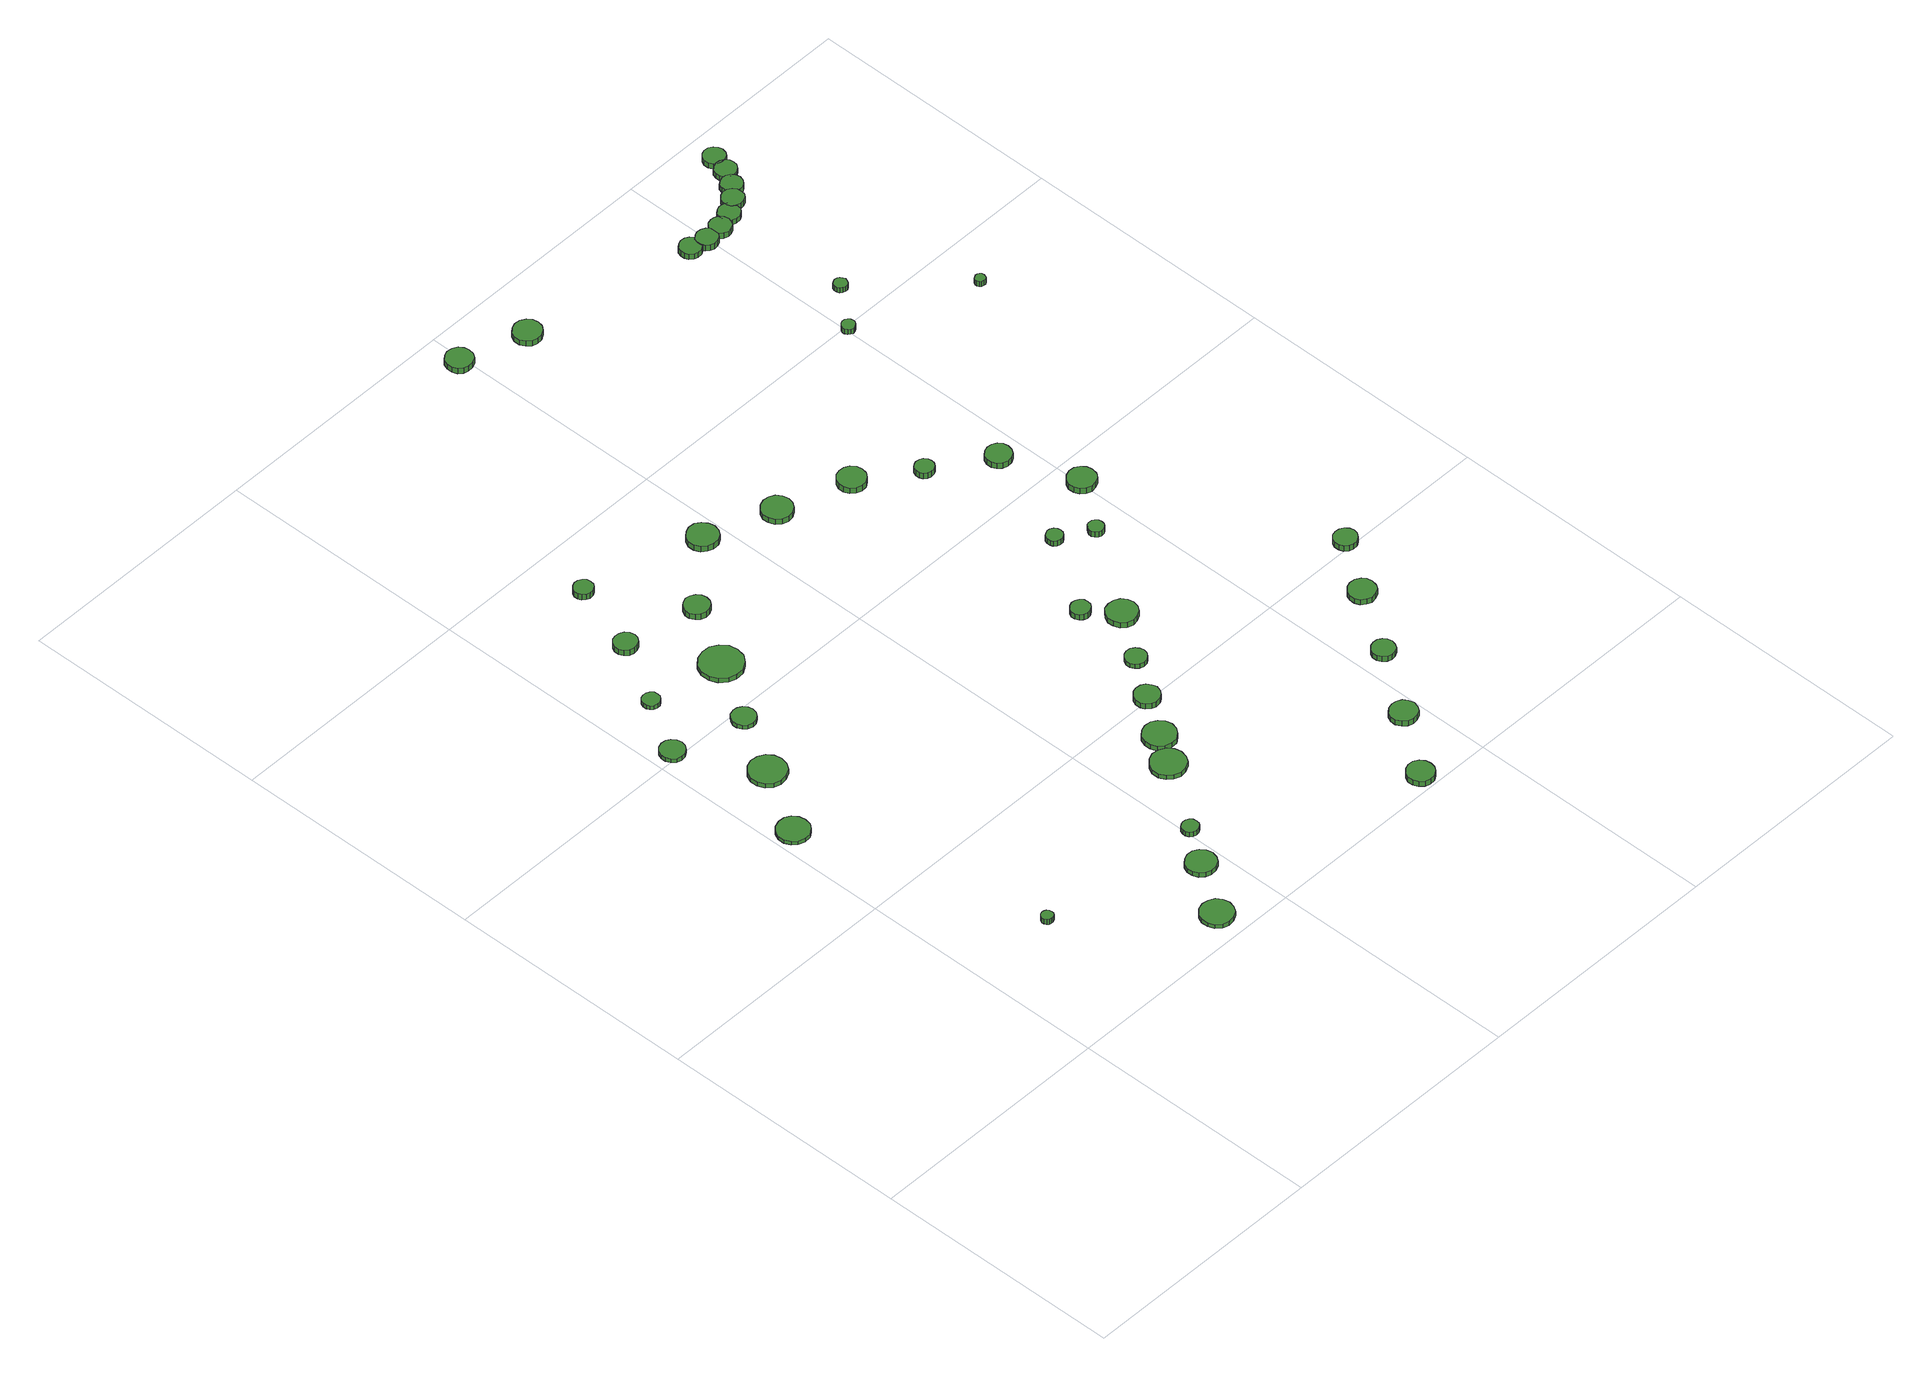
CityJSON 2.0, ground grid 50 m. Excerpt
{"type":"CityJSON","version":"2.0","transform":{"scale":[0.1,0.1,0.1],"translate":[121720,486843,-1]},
"CityObjects":{
"tree1":{"type":"SolitaryVegetationObject","attributes":{"function":"something"},"geometry":[{"type":"MultiSurface","lod":"1","boundaries":[[[0,1,2,3,4,5,6,7,8,9,10,11,12,13,14]],[[15,16,17,18,19,20,21,22,23,24,25,26,27,28,29]],[[0,29,28,1]],[[1,28,27,2]],[[2,27,26,3]],[[3,26,25,4]],[[4,25,24,5]],[[5,24,23,6]],[[6,23,22,7]],[[7,22,21,8]],[[8,21,20,9]],[[9,20,19,10]],[[10,19,18,11]],[[11,18,17,12]],[[12,17,16,13]],[[13,16,15,14]],[[14,15,29,0]]]}]},
"tree2":{"type":"SolitaryVegetationObject","attributes":{"function":"something"},"geometry":[{"type":"MultiSurface","lod":"1","boundaries":[[[30,31,32,33,34,35,36,37,38,39,40,41,42,43,44]],[[45,46,47,48,49,50,51,52,53,54,55,56,57,58,59]],[[30,59,58,31]],[[31,58,57,32]],[[32,57,56,33]],[[33,56,55,34]],[[34,55,54,35]],[[35,54,53,36]],[[36,53,52,37]],[[37,52,51,38]],[[38,51,50,39]],[[39,50,49,40]],[[40,49,48,41]],[[41,48,47,42]],[[42,47,46,43]],[[43,46,45,44]],[[44,45,59,30]]]}]},
"tree3":{"type":"SolitaryVegetationObject","attributes":{"function":"something"},"geometry":[{"type":"MultiSurface","lod":"1","boundaries":[[[60,61,62,63,64,65,66,67,68,69,70,71,72,73,74]],[[75,76,77,78,79,80,81,82,83,84,85,86,87,88,89]],[[60,89,88,61]],[[61,88,87,62]],[[62,87,86,63]],[[63,86,85,64]],[[64,85,84,65]],[[65,84,83,66]],[[66,83,82,67]],[[67,82,81,68]],[[68,81,80,69]],[[69,80,79,70]],[[70,79,78,71]],[[71,78,77,72]],[[72,77,76,73]],[[73,76,75,74]],[[74,75,89,60]]]}]},
"tree4":{"type":"SolitaryVegetationObject","attributes":{"function":"something"},"geometry":[{"type":"MultiSurface","lod":"1","boundaries":[[[90,91,92,93,94,95,96,97,98,99,100,101,102,103,104]],[[105,106,107,108,109,110,111,112,113,114,115,116,117,118,119]],[[90,119,118,91]],[[91,118,117,92]],[[92,117,116,93]],[[93,116,115,94]],[[94,115,114,95]],[[95,114,113,96]],[[96,113,112,97]],[[97,112,111,98]],[[98,111,110,99]],[[99,110,109,100]],[[100,109,108,101]],[[101,108,107,102]],[[102,107,106,103]],[[103,106,105,104]],[[104,105,119,90]]]}]},
"tree5":{"type":"SolitaryVegetationObject","attributes":{"function":"something"},"geometry":[{"type":"MultiSurface","lod":"1","boundaries":[[[120,121,122,123,124,125,126,127,128,129,130,131,132,133,134]],[[135,136,137,138,139,140,141,142,143,144,145,146,147,148,149]],[[120,149,148,121]],[[121,148,147,122]],[[122,147,146,123]],[[123,146,145,124]],[[124,145,144,125]],[[125,144,143,126]],[[126,143,142,127]],[[127,142,141,128]],[[128,141,140,129]],[[129,140,139,130]],[[130,139,138,131]],[[131,138,137,132]],[[132,137,136,133]],[[133,136,135,134]],[[134,135,149,120]]]}]},
"tree6":{"type":"SolitaryVegetationObject","attributes":{"function":"something"},"geometry":[{"type":"MultiSurface","lod":"1","boundaries":[[[150,151,152,153,154,155,156,157,158,159,160,161,162,163,164]],[[165,166,167,168,169,170,171,172,173,174,175,176,177,178,179]],[[150,179,178,151]],[[151,178,177,152]],[[152,177,176,153]],[[153,176,175,154]],[[154,175,174,155]],[[155,174,173,156]],[[156,173,172,157]],[[157,172,171,158]],[[158,171,170,159]],[[159,170,169,160]],[[160,169,168,161]],[[161,168,167,162]],[[162,167,166,163]],[[163,166,165,164]],[[164,165,179,150]]]}]},
"tree7":{"type":"SolitaryVegetationObject","attributes":{"function":"something"},"geometry":[{"type":"MultiSurface","lod":"1","boundaries":[[[180,181,182,183,184,185,186,187,188,189,190,191,192,193,194]],[[195,196,197,198,199,200,201,202,203,204,205,206,207,208,209]],[[180,209,208,181]],[[181,208,207,182]],[[182,207,206,183]],[[183,206,205,184]],[[184,205,204,185]],[[185,204,203,186]],[[186,203,202,187]],[[187,202,201,188]],[[188,201,200,189]],[[189,200,199,190]],[[190,199,198,191]],[[191,198,197,192]],[[192,197,196,193]],[[193,196,195,194]],[[194,195,209,180]]]}]},
"tree8":{"type":"SolitaryVegetationObject","attributes":{"function":"something"},"geometry":[{"type":"MultiSurface","lod":"1","boundaries":[[[210,211,212,213,214,215,216,217,218,219,220,221,222,223,224]],[[225,226,227,228,229,230,231,232,233,234,235,236,237,238,239]],[[210,239,238,211]],[[211,238,237,212]],[[212,237,236,213]],[[213,236,235,214]],[[214,235,234,215]],[[215,234,233,216]],[[216,233,232,217]],[[217,232,231,218]],[[218,231,230,219]],[[219,230,229,220]],[[220,229,228,221]],[[221,228,227,222]],[[222,227,226,223]],[[223,226,225,224]],[[224,225,239,210]]]}]},
"tree9":{"type":"SolitaryVegetationObject","attributes":{"function":"something"},"geometry":[{"type":"MultiSurface","lod":"1","boundaries":[[[240,241,242,243,244,245,246,247,248,249,250,251,252,253,254]],[[255,256,257,258,259,260,261,262,263,264,265,266,267,268,269]],[[240,269,268,241]],[[241,268,267,242]],[[242,267,266,243]],[[243,266,265,244]],[[244,265,264,245]],[[245,264,263,246]],[[246,263,262,247]],[[247,262,261,248]],[[248,261,260,249]],[[249,260,259,250]],[[250,259,258,251]],[[251,258,257,252]],[[252,257,256,253]],[[253,256,255,254]],[[254,255,269,240]]]}]},
"tree10":{"type":"SolitaryVegetationObject","attributes":{"function":"something"},"geometry":[{"type":"MultiSurface","lod":"1","boundaries":[[[270,271,272,273,274,275,276,277,278,279,280,281,282,283,284]],[[285,286,287,288,289,290,291,292,293,294,295,296,297,298,299]],[[270,299,298,271]],[[271,298,297,272]],[[272,297,296,273]],[[273,296,295,274]],[[274,295,294,275]],[[275,294,293,276]],[[276,293,292,277]],[[277,292,291,278]],[[278,291,290,279]],[[279,290,289,280]],[[280,289,288,281]],[[281,288,287,282]],[[282,287,286,283]],[[283,286,285,284]],[[284,285,299,270]]]}]},
"tree11":{"type":"SolitaryVegetationObject","attributes":{"function":"something"},"geometry":[{"type":"MultiSurface","lod":"1","boundaries":[[[300,301,302,303,304,305,306,307,308,309,310,311,312,313,314]],[[315,316,317,318,319,320,321,322,323,324,325,326,327,328,329]],[[300,329,328,301]],[[301,328,327,302]],[[302,327,326,303]],[[303,326,325,304]],[[304,325,324,305]],[[305,324,323,306]],[[306,323,322,307]],[[307,322,321,308]],[[308,321,320,309]],[[309,320,319,310]],[[310,319,318,311]],[[311,318,317,312]],[[312,317,316,313]],[[313,316,315,314]],[[314,315,329,300]]]}]},
"tree12":{"type":"SolitaryVegetationObject","attributes":{"function":"something"},"geometry":[{"type":"MultiSurface","lod":"1","boundaries":[[[330,331,332,333,334,335,336,337,338,339,340,341,342,343,344]],[[345,346,347,348,349,350,351,352,353,354,355,356,357,358,359]],[[330,359,358,331]],[[331,358,357,332]],[[332,357,356,333]],[[333,356,355,334]],[[334,355,354,335]],[[335,354,353,336]],[[336,353,352,337]],[[337,352,351,338]],[[338,351,350,339]],[[339,350,349,340]],[[340,349,348,341]],[[341,348,347,342]],[[342,347,346,343]],[[343,346,345,344]],[[344,345,359,330]]]}]},
"tree13":{"type":"SolitaryVegetationObject","attributes":{"function":"something"},"geometry":[{"type":"MultiSurface","lod":"1","boundaries":[[[360,361,362,363,364,365,366,367,368,369,370,371,372,373,374]],[[375,376,377,378,379,380,381,382,383,384,385,386,387,388,389]],[[360,389,388,361]],[[361,388,387,362]],[[362,387,386,363]],[[363,386,385,364]],[[364,385,384,365]],[[365,384,383,366]],[[366,383,382,367]],[[367,382,381,368]],[[368,381,380,369]],[[369,380,379,370]],[[370,379,378,371]],[[371,378,377,372]],[[372,377,376,373]],[[373,376,375,374]],[[374,375,389,360]]]}]},
"tree14":{"type":"SolitaryVegetationObject","attributes":{"function":"something"},"geometry":[{"type":"MultiSurface","lod":"1","boundaries":[[[390,391,392,393,394,395,396,397,398,399,400,401,402,403,404]],[[405,406,407,408,409,410,411,412,413,414,415,416,417,418,419]],[[390,419,418,391]],[[391,418,417,392]],[[392,417,416,393]],[[393,416,415,394]],[[394,415,414,395]],[[395,414,413,396]],[[396,413,412,397]],[[397,412,411,398]],[[398,411,410,399]],[[399,410,409,400]],[[400,409,408,401]],[[401,408,407,402]],[[402,407,406,403]],[[403,406,405,404]],[[404,405,419,390]]]}]},
"tree15":{"type":"SolitaryVegetationObject","attributes":{"function":"something"},"geometry":[{"type":"MultiSurface","lod":"1","boundaries":[[[420,421,422,423,424,425,426,427,428,429,430,431,432,433,434]],[[435,436,437,438,439,440,441,442,443,444,445,446,447,448,449]],[[420,449,448,421]],[[421,448,447,422]],[[422,447,446,423]],[[423,446,445,424]],[[424,445,444,425]],[[425,444,443,426]],[[426,443,442,427]],[[427,442,441,428]],[[428,441,440,429]],[[429,440,439,430]],[[430,439,438,431]],[[431,438,437,432]],[[432,437,436,433]],[[433,436,435,434]],[[434,435,449,420]]]}]},
"tree16":{"type":"SolitaryVegetationObject","attributes":{"function":"something"},"geometry":[{"type":"MultiSurface","lod":"1","boundaries":[[[450,451,452,453,454,455,456,457,458,459,460,461,462,463,464]],[[465,466,467,468,469,470,471,472,473,474,475,476,477,478,479]],[[450,479,478,451]],[[451,478,477,452]],[[452,477,476,453]],[[453,476,475,454]],[[454,475,474,455]],[[455,474,473,456]],[[456,473,472,457]],[[457,472,471,458]],[[458,471,470,459]],[[459,470,469,460]],[[460,469,468,461]],[[461,468,467,462]],[[462,467,466,463]],[[463,466,465,464]],[[464,465,479,450]]]}]},
"tree17":{"type":"SolitaryVegetationObject","attributes":{"function":"something"},"geometry":[{"type":"MultiSurface","lod":"1","boundaries":[[[480,481,482,483,484,485,486,487,488,489,490,491,492,493,494]],[[495,496,497,498,499,500,501,502,503,504,505,506,507,508,509]],[[480,509,508,481]],[[481,508,507,482]],[[482,507,506,483]],[[483,506,505,484]],[[484,505,504,485]],[[485,504,503,486]],[[486,503,502,487]],[[487,502,501,488]],[[488,501,500,489]],[[489,500,499,490]],[[490,499,498,491]],[[491,498,497,492]],[[492,497,496,493]],[[493,496,495,494]],[[494,495,509,480]]]}]},
"tree18":{"type":"SolitaryVegetationObject","attributes":{"function":"something"},"geometry":[{"type":"MultiSurface","lod":"1","boundaries":[[[510,511,512,513,514,515,516,517,518,519,520,521,522,523,524]],[[525,526,527,528,529,530,531,532,533,534,535,536,537,538,539]],[[510,539,538,511]],[[511,538,537,512]],[[512,537,536,513]],[[513,536,535,514]],[[514,535,534,515]],[[515,534,533,516]],[[516,533,532,517]],[[517,532,531,518]],[[518,531,530,519]],[[519,530,529,520]],[[520,529,528,521]],[[521,528,527,522]],[[522,527,526,523]],[[523,526,525,524]],[[524,525,539,510]]]}]},
"tree19":{"type":"SolitaryVegetationObject","attributes":{"function":"something"},"geometry":[{"type":"MultiSurface","lod":"1","boundaries":[[[540,541,542,543,544,545,546,547,548,549,550,551,552,553,554]],[[555,556,557,558,559,560,561,562,563,564,565,566,567,568,569]],[[540,569,568,541]],[[541,568,567,542]],[[542,567,566,543]],[[543,566,565,544]],[[544,565,564,545]],[[545,564,563,546]],[[546,563,562,547]],[[547,562,561,548]],[[548,561,560,549]],[[549,560,559,550]],[[550,559,558,551]],[[551,558,557,552]],[[552,557,556,553]],[[553,556,555,554]],[[554,555,569,540]]]}]},
"tree20":{"type":"SolitaryVegetationObject","attributes":{"function":"something"},"geometry":[{"type":"MultiSurface","lod":"1","boundaries":[[[570,571,572,573,574,575,576,577,578,579,580,581,582,583,584]],[[585,586,587,588,589,590,591,592,593,594,595,596,597,598,599]],[[570,599,598,571]],[[571,598,597,572]],[[572,597,596,573]],[[573,596,595,574]],[[574,595,594,575]],[[575,594,593,576]],[[576,593,592,577]],[[577,592,591,578]],[[578,591,590,579]],[[579,590,589,580]],[[580,589,588,581]],[[581,588,587,582]],[[582,587,586,583]],[[583,586,585,584]],[[584,585,599,570]]]}]},
"tree21":{"type":"SolitaryVegetationObject","attributes":{"function":"something"},"geometry":[{"type":"MultiSurface","lod":"1","boundaries":[[[600,601,602,603,604,605,606,607,608,609,610,611,612,613,614]],[[615,616,617,618,619,620,621,622,623,624,625,626,627,628,629]],[[600,629,628,601]],[[601,628,627,602]],[[602,627,626,603]],[[603,626,625,604]],[[604,625,624,605]],[[605,624,623,606]],[[606,623,622,607]],[[607,622,621,608]],[[608,621,620,609]],[[609,620,619,610]],[[610,619,618,611]],[[611,618,617,612]],[[612,617,616,613]],[[613,616,615,614]],[[614,615,629,600]]]}]},
"tree22":{"type":"SolitaryVegetationObject","attributes":{"function":"something"},"geometry":[{"type":"MultiSurface","lod":"1","boundaries":[[[630,631,632,633,634,635,636,637,638,639,640,641,642,643,644]],[[645,646,647,648,649,650,651,652,653,654,655,656,657,658,659]],[[630,659,658,631]],[[631,658,657,632]],[[632,657,656,633]],[[633,656,655,634]],[[634,655,654,635]],[[635,654,653,636]],[[636,653,652,637]],[[637,652,651,638]],[[638,651,650,639]],[[639,650,649,640]],[[640,649,648,641]],[[641,648,647,642]],[[642,647,646,643]],[[643,646,645,644]],[[644,645,659,630]]]}]},
"tree23":{"type":"SolitaryVegetationObject","attributes":{"function":"something"},"geometry":[{"type":"MultiSurface","lod":"1","boundaries":[[[660,661,662,663,664,665,666,667,668,669,670,671,672,673,674]],[[675,676,677,678,679,680,681,682,683,684,685,686,687,688,689]],[[660,689,688,661]],[[661,688,687,662]],[[662,687,686,663]],[[663,686,685,664]],[[664,685,684,665]],[[665,684,683,666]],[[666,683,682,667]],[[667,682,681,668]],[[668,681,680,669]],[[669,680,679,670]],[[670,679,678,671]],[[671,678,677,672]],[[672,677,676,673]],[[673,676,675,674]],[[674,675,689,660]]]}]},
"tree24":{"type":"SolitaryVegetationObject","attributes":{"function":"something"},"geometry":[{"type":"MultiSurface","lod":"1","boundaries":[[[690,691,692,693,694,695,696,697,698,699,700,701,702,703,704]],[[705,706,707,708,709,710,711,712,713,714,715,716,717,718,719]],[[690,719,718,691]],[[691,718,717,692]],[[692,717,716,693]],[[693,716,715,694]],[[694,715,714,695]],[[695,714,713,696]],[[696,713,712,697]],[[697,712,711,698]],[[698,711,710,699]],[[699,710,709,700]],[[700,709,708,701]],[[701,708,707,702]],[[702,707,706,703]],[[703,706,705,704]],[[704,705,719,690]]]}]},
"tree25":{"type":"SolitaryVegetationObject","attributes":{"function":"something"},"geometry":[{"type":"MultiSurface","lod":"1","boundaries":[[[720,721,722,723,724,725,726,727,728,729,730,731,732,733,734]],[[735,736,737,738,739,740,741,742,743,744,745,746,747,748,749]],[[720,749,748,721]],[[721,748,747,722]],[[722,747,746,723]],[[723,746,745,724]],[[724,745,744,725]],[[725,744,743,726]],[[726,743,742,727]],[[727,742,741,728]],[[728,741,740,729]],[[729,740,739,730]],[[730,739,738,731]],[[731,738,737,732]],[[732,737,736,733]],[[733,736,735,734]],[[734,735,749,720]]]}]},
"tree26":{"type":"SolitaryVegetationObject","attributes":{"function":"something"},"geometry":[{"type":"MultiSurface","lod":"1","boundaries":[[[750,751,752,753,754,755,756,757,758,759,760,761,762,763,764]],[[765,766,767,768,769,770,771,772,773,774,775,776,777,778,779]],[[750,779,778,751]],[[751,778,777,752]],[[752,777,776,753]],[[753,776,775,754]],[[754,775,774,755]],[[755,774,773,756]],[[756,773,772,757]],[[757,772,771,758]],[[758,771,770,759]],[[759,770,769,760]],[[760,769,768,761]],[[761,768,767,762]],[[762,767,766,763]],[[763,766,765,764]],[[764,765,779,750]]]}]},
"tree27":{"type":"SolitaryVegetationObject","attributes":{"function":"something"},"geometry":[{"type":"MultiSurface","lod":"1","boundaries":[[[780,781,782,783,784,785,786,787,788,789,790,791,792,793,794]],[[795,796,797,798,799,800,801,802,803,804,805,806,807,808,809]],[[780,809,808,781]],[[781,808,807,782]],[[782,807,806,783]],[[783,806,805,784]],[[784,805,804,785]],[[785,804,803,786]],[[786,803,802,787]],[[787,802,801,788]],[[788,801,800,789]],[[789,800,799,790]],[[790,799,798,791]],[[791,798,797,792]],[[792,797,796,793]],[[793,796,795,794]],[[794,795,809,780]]]}]},
"tree28":{"type":"SolitaryVegetationObject","attributes":{"function":"something"},"geometry":[{"type":"MultiSurface","lod":"1","boundaries":[[[810,811,812,813,814,815,816,817,818,819,820,821,822,823,824]],[[825,826,827,828,829,830,831,832,833,834,835,836,837,838,839]],[[810,839,838,811]],[[811,838,837,812]],[[812,837,836,813]],[[813,836,835,814]],[[814,835,834,815]],[[815,834,833,816]],[[816,833,832,817]],[[817,832,831,818]],[[818,831,830,819]],[[819,830,829,820]],[[820,829,828,821]],[[821,828,827,822]],[[822,827,826,823]],[[823,826,825,824]],[[824,825,839,810]]]}]},
"tree29":{"type":"SolitaryVegetationObject","attributes":{"function":"something"},"geometry":[{"type":"MultiSurface","lod":"1","boundaries":[[[840,841,842,843,844,845,846,847,848,849,850,851,852,853,854]],[[855,856,857,858,859,860,861,862,863,864,865,866,867,868,869]],[[840,869,868,841]],[[841,868,867,842]],[[842,867,866,843]],[[843,866,865,844]],[[844,865,864,845]],[[845,864,863,846]],[[846,863,862,847]],[[847,862,861,848]],[[848,861,860,849]],[[849,860,859,850]],[[850,859,858,851]],[[851,858,857,852]],[[852,857,856,853]],[[853,856,855,854]],[[854,855,869,840]]]}]},
"tree30":{"type":"SolitaryVegetationObject","attributes":{"function":"something"},"geometry":[{"type":"MultiSurface","lod":"1","boundaries":[[[870,871,872,873,874,875,876,877,878,879,880,881,882,883,884]],[[885,886,887,888,889,890,891,892,893,894,895,896,897,898,899]],[[870,899,898,871]],[[871,898,897,872]],[[872,897,896,873]],[[873,896,895,874]],[[874,895,894,875]],[[875,894,893,876]],[[876,893,892,877]],[[877,892,891,878]],[[878,891,890,879]],[[879,890,889,880]],[[880,889,888,881]],[[881,888,887,882]],[[882,887,886,883]],[[883,886,885,884]],[[884,885,899,870]]]}]},
"tree31":{"type":"SolitaryVegetationObject","attributes":{"function":"something"},"geometry":[{"type":"MultiSurface","lod":"1","boundaries":[[[900,901,902,903,904,905,906,907,908,909,910,911,912,913,914]],[[915,916,917,918,919,920,921,922,923,924,925,926,927,928,929]],[[900,929,928,901]],[[901,928,927,902]],[[902,927,926,903]],[[903,926,925,904]],[[904,925,924,905]],[[905,924,923,906]],[[906,923,922,907]],[[907,922,921,908]],[[908,921,920,909]],[[909,920,919,910]],[[910,919,918,911]],[[911,918,917,912]],[[912,917,916,913]],[[913,916,915,914]],[[914,915,929,900]]]}]},
"tree32":{"type":"SolitaryVegetationObject","attributes":{"function":"something"},"geometry":[{"type":"MultiSurface","lod":"1","boundaries":[[[930,931,932,933,934,935,936,937,938,939,940,941,942,943,944]],[[945,946,947,948,949,950,951,952,953,954,955,956,957,958,959]],[[930,959,958,931]],[[931,958,957,932]],[[932,957,956,933]],[[933,956,955,934]],[[934,955,954,935]],[[935,954,953,936]],[[936,953,952,937]],[[937,952,951,938]],[[938,951,950,939]],[[939,950,949,940]],[[940,949,948,941]],[[941,948,947,942]],[[942,947,946,943]],[[943,946,945,944]],[[944,945,959,930]]]}]},
"tree33":{"type":"SolitaryVegetationObject","attributes":{"function":"something"},"geometry":[{"type":"MultiSurface","lod":"1","boundaries":[[[960,961,962,963,964,965,966,967,968,969,970,971,972,973,974]],[[975,976,977,978,979,980,981,982,983,984,985,986,987,988,989]],[[960,989,988,961]],[[961,988,987,962]],[[962,987,986,963]],[[963,986,985,964]],[[964,985,984,965]],[[965,984,983,966]],[[966,983,982,967]],[[967,982,981,968]],[[968,981,980,969]],[[969,980,979,970]],[[970,979,978,971]],[[971,978,977,972]],[[972,977,976,973]],[[973,976,975,974]],[[974,975,989,960]]]}]},
"tree34":{"type":"SolitaryVegetationObject","attributes":{"function":"something"},"geometry":[{"type":"MultiSurface","lod":"1","boundaries":[[[990,991,992,993,994,995,996,997,998,999,1000,1001,1002,1003,1004]],[[1005,1006,1007,1008,1009,1010,1011,1012,1013,1014,1015,1016,1017,1018,1019]],[[990,1019,1018,991]],[[991,1018,1017,992]],[[992,1017,1016,993]],[[993,1016,1015,994]],[[994,1015,1014,995]],[[995,1014,1013,996]],[[996,1013,1012,997]],[[997,1012,1011,998]],[[998,1011,1010,999]],[[999,1010,1009,1000]],[[1000,1009,1008,1001]],[[1001,1008,1007,1002]],[[1002,1007,1006,1003]],[[1003,1006,1005,1004]],[[1004,1005,1019,990]]]}]},
"tree35":{"type":"SolitaryVegetationObject","attributes":{"function":"something"},"geometry":[{"type":"MultiSurface","lod":"1","boundaries":[[[1020,1021,1022,1023,1024,1025,1026,1027,1028,1029,1030,1031,1032,1033,1034]],[[1035,1036,1037,1038,1039,1040,1041,1042,1043,1044,1045,1046,1047,1048,1049]],[[1020,1049,1048,1021]],[[1021,1048,1047,1022]],[[1022,1047,1046,1023]],[[1023,1046,1045,1024]],[[1024,1045,1044,1025]],[[1025,1044,1043,1026]],[[1026,1043,1042,1027]],[[1027,1042,1041,1028]],[[1028,1041,1040,1029]],[[1029,1040,1039,1030]],[[1030,1039,1038,1031]],[[1031,1038,1037,1032]],[[1032,1037,1036,1033]],[[1033,1036,1035,1034]],[[1034,1035,1049,1020]]]}]},
"tree36":{"type":"SolitaryVegetationObject","attributes":{"function":"something"},"geometry":[{"type":"MultiSurface","lod":"1","boundaries":[[[1050,1051,1052,1053,1054,1055,1056,1057,1058,1059,1060,1061,1062,1063,1064]],[[1065,1066,1067,1068,1069,1070,1071,1072,1073,1074,1075,1076,1077,1078,1079]],[[1050,1079,1078,1051]],[[1051,1078,1077,1052]],[[1052,1077,1076,1053]],[[1053,1076,1075,1054]],[[1054,1075,1074,1055]],[[1055,1074,1073,1056]],[[1056,1073,1072,1057]],[[1057,1072,1071,1058]],[[1058,1071,1070,1059]],[[1059,1070,1069,1060]],[[1060,1069,1068,1061]],[[1061,1068,1067,1062]],[[1062,1067,1066,1063]],[[1063,1066,1065,1064]],[[1064,1065,1079,1050]]]}]},
"tree37":{"type":"SolitaryVegetationObject","attributes":{"function":"something"},"geometry":[{"type":"MultiSurface","lod":"1","boundaries":[[[1080,1081,1082,1083,1084,1085,1086,1087,1088,1089,1090,1091,1092,1093,1094]],[[1095,1096,1097,1098,1099,1100,1101,1102,1103,1104,1105,1106,1107,1108,1109]],[[1080,1109,1108,1081]],[[1081,1108,1107,1082]],[[1082,1107,1106,1083]],[[1083,1106,1105,1084]],[[1084,1105,1104,1085]],[[1085,1104,1103,1086]],[[1086,1103,1102,1087]],[[1087,1102,1101,1088]],[[1088,1101,1100,1089]],[[1089,1100,1099,1090]],[[1090,1099,1098,1091]],[[1091,1098,1097,1092]],[[1092,1097,1096,1093]],[[1093,1096,1095,1094]],[[1094,1095,1109,1080]]]}]},
"tree38":{"type":"SolitaryVegetationObject","attributes":{"function":"something"},"geometry":[{"type":"MultiSurface","lod":"1","boundaries":[[[1110,1111,1112,1113,1114,1115,1116,1117,1118,1119,1120,1121,1122,1123,1124]],[[1125,1126,1127,1128,1129,1130,1131,1132,1133,1134,1135,1136,1137,1138,1139]],[[1110,1139,1138,1111]],[[1111,1138,1137,1112]],[[1112,1137,1136,1113]],[[1113,1136,1135,1114]],[[1114,1135,1134,1115]],[[1115,1134,1133,1116]],[[1116,1133,1132,1117]],[[1117,1132,1131,1118]],[[1118,1131,1130,1119]],[[1119,1130,1129,1120]],[[1120,1129,1128,1121]],[[1121,1128,1127,1122]],[[1122,1127,1126,1123]],[[1123,1126,1125,1124]],[[1124,1125,1139,1110]]]}]},
"tree39":{"type":"SolitaryVegetationObject","attributes":{"function":"something"},"geometry":[{"type":"MultiSurface","lod":"1","boundaries":[[[1140,1141,1142,1143,1144,1145,1146,1147,1148,1149,1150,1151,1152,1153,1154]],[[1155,1156,1157,1158,1159,1160,1161,1162,1163,1164,1165,1166,1167,1168,1169]],[[1140,1169,1168,1141]],[[1141,1168,1167,1142]],[[1142,1167,1166,1143]],[[1143,1166,1165,1144]],[[1144,1165,1164,1145]],[[1145,1164,1163,1146]],[[1146,1163,1162,1147]],[[1147,1162,1161,1148]],[[1148,1161,1160,1149]],[[1149,1160,1159,1150]],[[1150,1159,1158,1151]],[[1151,1158,1157,1152]],[[1152,1157,1156,1153]],[[1153,1156,1155,1154]],[[1154,1155,1169,1140]]]}]},
"tree40":{"type":"SolitaryVegetationObject","attributes":{"function":"something"},"geometry":[{"type":"MultiSurface","lod":"1","boundaries":[[[1170,1171,1172,1173,1174,1175,1176,1177,1178,1179,1180,1181,1182,1183,1184]],[[1185,1186,1187,1188,1189,1190,1191,1192,1193,1194,1195,1196,1197,1198,1199]],[[1170,1199,1198,1171]],[[1171,1198,1197,1172]],[[1172,1197,1196,1173]],[[1173,1196,1195,1174]],[[1174,1195,1194,1175]],[[1175,1194,1193,1176]],[[1176,1193,1192,1177]],[[1177,1192,1191,1178]],[[1178,1191,1190,1179]],[[1179,1190,1189,1180]],[[1180,1189,1188,1181]],[[1181,1188,1187,1182]],[[1182,1187,1186,1183]],[[1183,1186,1185,1184]],[[1184,1185,1199,1170]]]}]},
"tree41":{"type":"SolitaryVegetationObject","attributes":{"function":"something"},"geometry":[{"type":"MultiSurface","lod":"1","boundaries":[[[1200,1201,1202,1203,1204,1205,1206,1207,1208,1209,1210,1211,1212,1213,1214]],[[1215,1216,1217,1218,1219,1220,1221,1222,1223,1224,1225,1226,1227,1228,1229]],[[1200,1229,1228,1201]],[[1201,1228,1227,1202]],[[1202,1227,1226,1203]],[[1203,1226,1225,1204]],[[1204,1225,1224,1205]],[[1205,1224,1223,1206]],[[1206,1223,1222,1207]],[[1207,1222,1221,1208]],[[1208,1221,1220,1209]],[[1209,1220,1219,1210]],[[1210,1219,1218,1211]],[[1211,1218,1217,1212]],[[1212,1217,1216,1213]],[[1213,1216,1215,1214]],[[1214,1215,1229,1200]]]}]},
"tree42":{"type":"SolitaryVegetationObject","attributes":{"function":"something"},"geometry":[{"type":"MultiSurface","lod":"1","boundaries":[[[1230,1231,1232,1233,1234,1235,1236,1237,1238,1239,1240,1241,1242,1243,1244]],[[1245,1246,1247,1248,1249,1250,1251,1252,1253,1254,1255,1256,1257,1258,1259]],[[1230,1259,1258,1231]],[[1231,1258,1257,1232]],[[1232,1257,1256,1233]],[[1233,1256,1255,1234]],[[1234,1255,1254,1235]],[[1235,1254,1253,1236]],[[1236,1253,1252,1237]],[[1237,1252,1251,1238]],[[1238,1251,1250,1239]],[[1239,1250,1249,1240]],[[1240,1249,1248,1241]],[[1241,1248,1247,1242]],[[1242,1247,1246,1243]],[[1243,1246,1245,1244]],[[1244,1245,1259,1230]]]}]},
"tree43":{"type":"SolitaryVegetationObject","attributes":{"function":"something"},"geometry":[{"type":"MultiSurface","lod":"1","boundaries":[[[1260,1261,1262,1263,1264,1265,1266,1267,1268,1269,1270,1271,1272,1273,1274]],[[1275,1276,1277,1278,1279,1280,1281,1282,1283,1284,1285,1286,1287,1288,1289]],[[1260,1289,1288,1261]],[[1261,1288,1287,1262]],[[1262,1287,1286,1263]],[[1263,1286,1285,1264]],[[1264,1285,1284,1265]],[[1265,1284,1283,1266]],[[1266,1283,1282,1267]],[[1267,1282,1281,1268]],[[1268,1281,1280,1269]],[[1269,1280,1279,1270]],[[1270,1279,1278,1271]],[[1271,1278,1277,1272]],[[1272,1277,1276,1273]],[[1273,1276,1275,1274]],[[1274,1275,1289,1260]]]}]},
"tree44":{"type":"SolitaryVegetationObject","attributes":{"function":"something"},"geometry":[{"type":"MultiSurface","lod":"1","boundaries":[[[1290,1291,1292,1293,1294,1295,1296,1297,1298,1299,1300,1301,1302,1303,1304]],[[1305,1306,1307,1308,1309,1310,1311,1312,1313,1314,1315,1316,1317,1318,1319]],[[1290,1319,1318,1291]],[[1291,1318,1317,1292]],[[1292,1317,1316,1293]],[[1293,1316,1315,1294]],[[1294,1315,1314,1295]],[[1295,1314,1313,1296]],[[1296,1313,1312,1297]],[[1297,1312,1311,1298]],[[1298,1311,1310,1299]],[[1299,1310,1309,1300]],[[1300,1309,1308,1301]],[[1301,1308,1307,1302]],[[1302,1307,1306,1303]],[[1303,1306,1305,1304]],[[1304,1305,1319,1290]]]}]},
"tree45":{"type":"SolitaryVegetationObject","attributes":{"function":"something"},"geometry":[{"type":"MultiSurface","lod":"1","boundaries":[[[1320,1321,1322,1323,1324,1325,1326,1327,1328,1329,1330,1331,1332,1333,1334]],[[1335,1336,1337,1338,1339,1340,1341,1342,1343,1344,1345,1346,1347,1348,1349]],[[1320,1349,1348,1321]],[[1321,1348,1347,1322]],[[1322,1347,1346,1323]],[[1323,1346,1345,1324]],[[1324,1345,1344,1325]],[[1325,1344,1343,1326]],[[1326,1343,1342,1327]],[[1327,1342,1341,1328]],[[1328,1341,1340,1329]],[[1329,1340,1339,1330]],[[1330,1339,1338,1331]],[[1331,1338,1337,1332]],[[1332,1337,1336,1333]],[[1333,1336,1335,1334]],[[1334,1335,1349,1320]]]}]}
},
"vertices":[
[191,262,21],[190,267,21],[187,271,21],[183,273,21],[178,274,21],[173,272,21],[170,269,21],[168,264,21],[168,260,21],[170,255,21],[173,252,21],[178,251,21],[183,251,21],[187,253,21],[190,257,21],[190,257,9],[187,253,9],[183,251,9],[178,251,9],[173,252,9],[170,255,9],[168,260,9],[168,264,9],[170,269,9],[173,272,9],[178,274,9],[183,273,9],[187,271,9],[190,267,9],[191,262,9],
[71,729,15],[69,742,15],[61,753,15],[50,759,15],[37,760,15],[24,756,15],[15,748,15],[9,736,15],[9,723,15],[15,711,15],[24,702,15],[37,698,15],[50,699,15],[61,706,15],[69,716,15],[69,716,7],[61,706,7],[50,699,7],[37,698,7],[24,702,7],[15,711,7],[9,723,7],[9,736,7],[15,748,7],[24,756,7],[37,760,7],[50,759,7],[61,753,7],[69,742,7],[71,729,7],
[64,1013,16],[62,1023,16],[56,1031,16],[48,1036,16],[38,1037,16],[28,1034,16],[21,1027,16],[17,1018,16],[17,1008,16],[21,999,16],[28,992,16],[38,989,16],[48,990,16],[56,995,16],[62,1003,16],[62,1003,7],[56,995,7],[48,990,7],[38,989,7],[28,992,7],[21,999,7],[17,1008,7],[17,1018,7],[21,1027,7],[28,1034,7],[38,1037,7],[48,1036,7],[56,1031,7],[62,1023,7],[64,1013,7],
[151,859,17],[148,874,17],[139,886,17],[126,893,17],[111,895,17],[97,890,17],[86,880,17],[80,866,17],[80,851,17],[86,838,17],[97,828,17],[111,823,17],[126,825,17],[139,832,17],[148,844,17],[148,844,7],[139,832,7],[126,825,7],[111,823,7],[97,828,7],[86,838,7],[80,851,7],[80,866,7],[86,880,7],[97,890,7],[111,895,7],[126,893,7],[139,886,7],[148,874,7],[151,859,7],
[420,57,15],[417,70,15],[410,81,15],[398,87,15],[385,89,15],[372,85,15],[362,76,15],[357,64,15],[357,50,15],[362,38,15],[372,29,15],[385,25,15],[398,27,15],[410,33,15],[417,44,15],[417,44,6],[410,33,6],[398,27,6],[385,25,6],[372,29,6],[362,38,6],[357,50,6],[357,64,6],[362,76,6],[372,85,6],[385,89,6],[398,87,6],[410,81,6],[417,70,6],[420,57,6],
[123,1124,15],[122,1131,15],[117,1137,15],[111,1140,15],[104,1141,15],[97,1139,15],[92,1134,15],[89,1127,15],[89,1120,15],[92,1114,15],[97,1109,15],[104,1107,15],[111,1107,15],[117,1111,15],[122,1117,15],[122,1117,6],[117,1111,6],[111,1107,6],[104,1107,6],[97,1109,6],[92,1114,6],[89,1120,6],[89,1127,6],[92,1134,6],[97,1139,6],[104,1141,6],[111,1140,6],[117,1137,6],[122,1131,6],[123,1124,6],
[207,979,15],[205,988,15],[199,996,15],[191,1001,15],[182,1002,15],[172,999,15],[165,992,15],[161,983,15],[161,974,15],[165,965,15],[172,958,15],[182,955,15],[191,956,15],[199,961,15],[205,969,15],[205,969,6],[199,961,6],[191,956,6],[182,955,6],[172,958,6],[165,965,6],[161,974,6],[161,983,6],[165,992,6],[172,999,6],[182,1002,6],[191,1001,6],[199,996,6],[205,988,6],[207,979,6],
[488,160,16],[485,172,16],[478,182,16],[467,188,16],[455,189,16],[444,185,16],[435,177,16],[430,166,16],[430,154,16],[435,143,16],[444,135,16],[455,131,16],[467,132,16],[478,138,16],[485,148,16],[485,148,6],[478,138,6],[467,132,6],[455,131,6],[444,135,6],[435,143,6],[430,154,6],[430,166,6],[435,177,6],[444,185,6],[455,189,6],[467,188,6],[478,182,6],[485,172,6],[488,160,6],
[199,1249,19],[197,1258,19],[191,1266,19],[183,1270,19],[174,1271,19],[165,1269,19],[158,1262,19],[154,1254,19],[154,1244,19],[158,1236,19],[165,1229,19],[174,1227,19],[183,1228,19],[191,1232,19],[197,1240,19],[197,1240,6],[191,1232,6],[183,1228,6],[174,1227,6],[165,1229,6],[158,1236,6],[154,1244,6],[154,1254,6],[158,1262,6],[165,1269,6],[174,1271,6],[183,1270,6],[191,1266,6],[197,1258,6],[199,1249,6],
[525,232,17],[524,239,17],[520,244,17],[514,247,17],[508,248,17],[501,246,17],[496,242,17],[493,235,17],[493,229,17],[496,222,17],[501,218,17],[508,216,17],[514,217,17],[520,220,17],[524,225,17],[524,225,6],[520,220,6],[514,217,6],[508,216,6],[501,218,6],[496,222,6],[493,229,6],[493,235,6],[496,242,6],[501,246,6],[508,248,6],[514,247,6],[520,244,6],[524,239,6],[525,232,6],
[295,1096,16],[292,1113,16],[281,1127,16],[266,1136,16],[249,1137,16],[233,1132,16],[220,1121,16],[213,1105,16],[213,1087,16],[220,1072,16],[233,1060,16],[249,1055,16],[266,1056,16],[281,1065,16],[292,1079,16],[292,1079,6],[281,1065,6],[266,1056,6],[249,1055,6],[233,1060,6],[220,1072,6],[213,1087,6],[213,1105,6],[220,1121,6],[233,1132,6],[249,1137,6],[266,1136,6],[281,1127,6],[292,1113,6],[295,1096,6],
[240,1390,22],[239,1398,22],[234,1404,22],[227,1408,22],[219,1409,22],[212,1406,22],[206,1401,22],[203,1394,22],[203,1386,22],[206,1379,22],[212,1374,22],[219,1371,22],[227,1372,22],[234,1376,22],[239,1382,22],[239,1382,9],[234,1376,9],[227,1372,9],[219,1371,9],[212,1374,9],[206,1379,9],[203,1386,9],[203,1394,9],[206,1401,9],[212,1406,9],[219,1409,9],[227,1408,9],[234,1404,9],[239,1398,9],[240,1390,9],
[349,1219,20],[347,1229,20],[341,1237,20],[332,1242,20],[322,1244,20],[312,1240,20],[305,1234,20],[300,1224,20],[300,1214,20],[305,1205,20],[312,1198,20],[322,1195,20],[332,1196,20],[341,1201,20],[347,1209,20],[347,1209,7],[341,1201,7],[332,1196,7],[322,1195,7],[312,1198,7],[305,1205,7],[300,1214,7],[300,1224,7],[305,1234,7],[312,1240,7],[322,1244,7],[332,1242,7],[341,1237,7],[347,1229,7],[349,1219,7],
[632,366,16],[629,380,16],[621,391,16],[608,398,16],[594,400,16],[581,395,16],[571,386,16],[565,373,16],[565,359,16],[571,346,16],[581,337,16],[594,332,16],[608,334,16],[621,341,16],[629,352,16],[629,352,6],[621,341,6],[608,334,6],[594,332,6],[581,337,6],[571,346,6],[565,359,6],[565,373,6],[571,386,6],[581,395,6],[594,400,6],[608,398,6],[621,391,6],[629,380,6],[632,366,6],
[670,424,17],[667,437,17],[659,447,17],[648,454,17],[635,455,17],[622,451,17],[612,442,17],[607,430,17],[607,417,17],[612,405,17],[622,396,17],[635,392,17],[648,393,17],[659,400,17],[667,411,17],[667,411,6],[659,400,6],[648,393,6],[635,392,6],[622,396,6],[612,405,6],[607,417,6],[607,430,6],[612,442,6],[622,451,6],[635,455,6],[648,454,6],[659,447,6],[667,437,6],[670,424,6],
[718,503,18],[715,513,18],[709,522,18],[701,527,18],[690,528,18],[681,525,18],[673,518,18],[669,508,18],[669,498,18],[673,489,18],[681,482,18],[690,479,18],[701,480,18],[709,485,18],[715,493,18],[715,493,6],[709,485,6],[701,480,6],[690,479,6],[681,482,6],[673,489,6],[669,498,6],[669,508,6],[673,518,6],[681,525,6],[690,528,6],[701,527,6],[709,522,6],[715,513,6],[718,503,6],
[487,1328,19],[484,1340,19],[477,1350,19],[467,1357,19],[454,1358,19],[443,1354,19],[433,1346,19],[428,1335,19],[428,1322,19],[433,1311,19],[443,1303,19],[454,1299,19],[467,1300,19],[477,1306,19],[484,1316,19],[484,1316,6],[477,1306,6],[467,1300,6],[454,1299,6],[443,1303,6],[433,1311,6],[428,1322,6],[428,1335,6],[433,1346,6],[443,1354,6],[454,1358,6],[467,1357,6],[477,1350,6],[484,1340,6],[487,1328,6],
[901,30,19],[899,41,19],[893,50,19],[883,56,19],[872,57,19],[862,53,19],[854,46,19],[849,36,19],[849,25,19],[854,15,19],[862,7,19],[872,4,19],[883,5,19],[893,11,19],[899,20,19],[899,20,7],[893,11,7],[883,5,7],[872,4,7],[862,7,7],[854,15,7],[849,25,7],[849,36,7],[854,46,7],[862,53,7],[872,57,7],[883,56,7],[893,50,7],[899,41,7],[901,30,7],
[770,582,16],[768,590,16],[763,597,16],[756,602,16],[747,603,16],[739,600,16],[733,594,16],[729,586,16],[729,578,16],[733,570,16],[739,564,16],[747,561,16],[756,562,16],[763,567,16],[768,574,16],[768,574,6],[763,567,6],[756,562,6],[747,561,6],[739,564,6],[733,570,6],[729,578,6],[729,586,6],[733,594,6],[739,600,6],[747,603,6],[756,602,6],[763,597,6],[768,590,6],[770,582,6],
[624,1281,17],[621,1293,17],[614,1303,17],[603,1309,17],[591,1310,17],[579,1306,17],[570,1298,17],[565,1287,17],[565,1275,17],[570,1263,17],[579,1255,17],[591,1251,17],[603,1252,17],[614,1259,17],[621,1269,17],[621,1269,5],[614,1259,5],[603,1252,5],[591,1251,5],[579,1255,5],[570,1263,5],[565,1275,5],[565,1287,5],[570,1298,5],[579,1306,5],[591,1310,5],[603,1309,5],[614,1303,5],[621,1293,5],[624,1281,5],
[788,731,19],[787,739,19],[782,745,19],[775,749,19],[767,750,19],[760,747,19],[754,742,19],[751,735,19],[751,727,19],[754,720,19],[760,715,19],[767,712,19],[775,713,19],[782,717,19],[787,723,19],[787,723,6],[782,717,6],[775,713,6],[767,712,6],[760,715,6],[754,720,6],[751,727,6],[751,735,6],[754,742,6],[760,747,6],[767,750,6],[775,749,6],[782,745,6],[787,739,6],[788,731,6],
[989,151,20],[986,162,20],[980,171,20],[970,176,20],[960,177,20],[949,174,20],[941,167,20],[936,157,20],[936,146,20],[941,136,20],[949,128,20],[960,125,20],[970,126,20],[980,131,20],[986,140,20],[986,140,8],[980,131,8],[970,126,8],[960,125,8],[949,128,8],[941,136,8],[936,146,8],[936,157,8],[941,167,8],[949,174,8],[960,177,8],[970,176,8],[980,171,8],[986,162,8],[989,151,8],
[843,674,17],[840,686,17],[833,696,17],[822,702,17],[810,703,17],[798,700,17],[789,691,17],[784,680,17],[784,668,17],[789,656,17],[798,648,17],[810,644,17],[822,646,17],[833,652,17],[840,662,17],[840,662,5],[833,652,5],[822,646,5],[810,644,5],[798,648,5],[789,656,5],[784,668,5],[784,680,5],[789,691,5],[798,700,5],[810,703,5],[822,702,5],[833,696,5],[840,686,5],[843,674,5],
[511,1926,23],[509,1936,23],[503,1945,23],[493,1950,23],[482,1952,23],[472,1948,23],[464,1941,23],[460,1931,23],[460,1920,23],[464,1910,23],[472,1903,23],[482,1900,23],[493,1901,23],[503,1906,23],[509,1915,23],[509,1915,10],[503,1906,10],[493,1901,10],[482,1900,10],[472,1903,10],[464,1910,10],[460,1920,10],[460,1931,10],[464,1941,10],[472,1948,10],[482,1952,10],[493,1950,10],[503,1945,10],[509,1936,10],[511,1926,10],
[761,1235,19],[759,1246,19],[752,1256,19],[742,1261,19],[731,1262,19],[720,1259,19],[712,1251,19],[707,1241,19],[707,1230,19],[712,1219,19],[720,1212,19],[731,1208,19],[742,1209,19],[752,1215,19],[759,1224,19],[759,1224,6],[752,1215,6],[742,1209,6],[731,1208,6],[720,1212,6],[712,1219,6],[707,1230,6],[707,1241,6],[712,1251,6],[720,1259,6],[731,1262,6],[742,1261,6],[752,1256,6],[759,1246,6],[761,1235,6],
[882,882,22],[881,888,22],[877,894,22],[871,897,22],[865,898,22],[858,895,22],[853,891,22],[851,885,22],[851,878,22],[853,872,22],[858,868,22],[865,866,22],[871,866,22],[877,870,22],[881,875,22],[881,875,10],[877,870,10],[871,866,10],[865,866,10],[858,868,10],[853,872,10],[851,878,10],[851,885,10],[853,891,10],[858,895,10],[865,898,10],[871,897,10],[877,894,10],[881,888,10],[882,882,10],
[1073,281,20],[1071,290,20],[1066,297,20],[1058,302,20],[1049,303,20],[1040,300,20],[1033,294,20],[1029,285,20],[1029,276,20],[1033,268,20],[1040,261,20],[1049,258,20],[1058,259,20],[1066,264,20],[1071,272,20],[1071,272,8],[1066,264,8],[1058,259,8],[1049,258,8],[1040,261,8],[1033,268,8],[1029,276,8],[1029,285,8],[1033,294,8],[1040,300,8],[1049,303,8],[1058,302,8],[1066,297,8],[1071,290,8],[1073,281,8],
[642,1886,22],[640,1897,22],[633,1906,22],[623,1912,22],[612,1913,22],[601,1909,22],[593,1902,22],[588,1892,22],[588,1880,22],[593,1870,22],[601,1862,22],[612,1859,22],[623,1860,22],[633,1866,22],[640,1875,22],[640,1875,10],[633,1866,10],[623,1860,10],[612,1859,10],[601,1862,10],[593,1870,10],[588,1880,10],[588,1892,10],[593,1902,10],[601,1909,10],[612,1913,10],[623,1912,10],[633,1906,10],[640,1897,10],[642,1886,10],
[946,844,21],[945,851,21],[941,856,21],[936,859,21],[929,860,21],[923,858,21],[919,853,21],[916,848,21],[916,841,21],[919,836,21],[923,831,21],[929,829,21],[936,830,21],[941,833,21],[945,838,21],[945,838,9],[941,833,9],[936,830,9],[929,829,9],[923,831,9],[919,836,9],[916,841,9],[916,848,9],[919,853,9],[923,858,9],[929,860,9],[936,859,9],[941,856,9],[945,851,9],[946,844,9],
[855,1160,22],[854,1167,22],[849,1174,22],[843,1177,22],[835,1178,22],[828,1176,22],[822,1171,22],[819,1164,22],[819,1156,22],[822,1149,22],[828,1144,22],[835,1142,22],[843,1143,22],[849,1146,22],[854,1153,22],[854,1153,9],[849,1146,9],[843,1143,9],[835,1142,9],[828,1144,9],[822,1149,9],[819,1156,9],[819,1164,9],[822,1171,9],[828,1176,9],[835,1178,9],[843,1177,9],[849,1174,9],[854,1167,9],[855,1160,9],
[1157,405,20],[1155,416,20],[1149,424,20],[1139,430,20],[1128,431,20],[1118,428,20],[1109,420,20],[1105,410,20],[1105,399,20],[1109,389,20],[1118,382,20],[1128,378,20],[1139,380,20],[1149,385,20],[1155,394,20],[1155,394,8],[1149,385,8],[1139,380,8],[1128,378,8],[1118,382,8],[1109,389,8],[1105,399,8],[1105,410,8],[1109,420,8],[1118,428,8],[1128,431,8],[1139,430,8],[1149,424,8],[1155,416,8],[1157,405,8],
[966,1083,29],[964,1093,29],[958,1101,29],[949,1106,29],[939,1107,29],[929,1104,29],[921,1097,29],[917,1088,29],[917,1077,29],[921,1068,29],[929,1061,29],[939,1058,29],[949,1059,29],[958,1064,29],[964,1073,29],[964,1073,16],[958,1064,16],[949,1059,16],[939,1058,16],[929,1061,16],[921,1068,16],[917,1077,16],[917,1088,16],[921,1097,16],[929,1104,16],[939,1107,16],[949,1106,16],[958,1101,16],[964,1093,16],[966,1083,16],
[1024,939,27],[1022,950,27],[1015,959,27],[1005,965,27],[994,966,27],[983,962,27],[975,955,27],[970,944,27],[970,933,27],[975,923,27],[983,915,27],[994,911,27],[1005,913,27],[1015,918,27],[1022,927,27],[1022,927,14],[1015,918,14],[1005,913,14],[994,911,14],[983,915,14],[975,923,14],[970,933,14],[970,944,14],[975,955,14],[983,962,14],[994,966,14],[1005,965,14],[1015,959,14],[1022,950,14],[1024,939,14],
[1227,512,20],[1225,521,20],[1219,529,20],[1211,533,20],[1202,534,20],[1193,532,20],[1186,525,20],[1183,517,20],[1183,508,20],[1186,499,20],[1193,493,20],[1202,490,20],[1211,491,20],[1219,496,20],[1225,503,20],[1225,503,7],[1219,496,7],[1211,491,7],[1202,490,7],[1193,493,7],[1186,499,7],[1183,508,7],[1183,517,7],[1186,525,7],[1193,532,7],[1202,534,7],[1211,533,7],[1219,529,7],[1225,521,7],[1227,512,7],
[1014,1490,22],[1013,1496,22],[1010,1500,22],[1005,1503,22],[1000,1504,22],[995,1502,22],[991,1498,22],[988,1493,22],[988,1488,22],[991,1483,22],[995,1479,22],[1000,1477,22],[1005,1478,22],[1010,1481,22],[1013,1485,22],[1013,1485,10],[1010,1481,10],[1005,1478,10],[1000,1477,10],[995,1479,10],[991,1483,10],[988,1488,10],[988,1493,10],[991,1498,10],[995,1502,10],[1000,1504,10],[1005,1503,10],[1010,1500,10],[1013,1496,10],[1014,1490,10],
[975,1818,25],[974,1826,25],[968,1834,25],[961,1838,25],[952,1839,25],[944,1836,25],[937,1830,25],[934,1822,25],[934,1814,25],[937,1806,25],[944,1800,25],[952,1797,25],[961,1798,25],[968,1802,25],[974,1809,25],[974,1809,12],[968,1802,12],[961,1798,12],[952,1797,12],[944,1800,12],[937,1806,12],[934,1814,12],[934,1822,12],[937,1830,12],[944,1836,12],[952,1839,12],[961,1838,12],[968,1834,12],[974,1826,12],[975,1818,12],
[1009,1811,26],[1008,1820,26],[1003,1827,26],[995,1831,26],[986,1832,26],[978,1829,26],[971,1823,26],[968,1815,26],[968,1807,26],[971,1799,26],[978,1793,26],[986,1790,26],[995,1791,26],[1003,1795,26],[1008,1802,26],[1008,1802,13],[1003,1795,13],[995,1791,13],[986,1790,13],[978,1793,13],[971,1799,13],[968,1807,13],[968,1815,13],[971,1823,13],[978,1829,13],[986,1832,13],[995,1831,13],[1003,1827,13],[1008,1820,13],[1009,1811,13],
[1078,1568,24],[1076,1573,24],[1073,1578,24],[1069,1580,24],[1063,1581,24],[1058,1579,24],[1054,1576,24],[1052,1571,24],[1052,1565,24],[1054,1560,24],[1058,1557,24],[1063,1555,24],[1069,1555,24],[1073,1558,24],[1076,1563,24],[1076,1563,12],[1073,1558,12],[1069,1555,12],[1063,1555,12],[1058,1557,12],[1054,1560,12],[1052,1565,12],[1052,1571,12],[1054,1576,12],[1058,1579,12],[1063,1581,12],[1069,1580,12],[1073,1578,12],[1076,1573,12],[1078,1568,12],
[1047,1814,26],[1045,1823,26],[1040,1830,26],[1032,1834,26],[1024,1835,26],[1015,1832,26],[1009,1826,26],[1005,1818,26],[1005,1810,26],[1009,1802,26],[1015,1796,26],[1024,1793,26],[1032,1794,26],[1040,1798,26],[1045,1806,26],[1045,1806,13],[1040,1798,13],[1032,1794,13],[1024,1793,13],[1015,1796,13],[1009,1802,13],[1005,1810,13],[1005,1818,13],[1009,1826,13],[1015,1832,13],[1024,1835,13],[1032,1834,13],[1040,1830,13],[1045,1823,13],[1047,1814,13],
[1080,1825,26],[1079,1834,26],[1073,1841,26],[1066,1845,26],[1057,1846,26],[1049,1843,26],[1042,1837,26],[1039,1829,26],[1039,1821,26],[1042,1813,26],[1049,1807,26],[1057,1804,26],[1066,1805,26],[1073,1809,26],[1079,1816,26],[1079,1816,14],[1073,1809,14],[1066,1805,14],[1057,1804,14],[1049,1807,14],[1042,1813,14],[1039,1821,14],[1039,1829,14],[1042,1837,14],[1049,1843,14],[1057,1846,14],[1066,1845,14],[1073,1841,14],[1079,1834,14],[1080,1825,14],
[1234,1388,42],[1233,1392,42],[1231,1395,42],[1227,1397,42],[1223,1398,42],[1219,1396,42],[1216,1394,42],[1214,1390,42],[1214,1386,42],[1216,1382,42],[1219,1379,42],[1223,1378,42],[1227,1378,42],[1231,1380,42],[1233,1384,42],[1233,1384,30],[1231,1380,30],[1227,1378,30],[1223,1378,30],[1219,1379,30],[1216,1382,30],[1214,1386,30],[1214,1390,30],[1216,1394,30],[1219,1396,30],[1223,1398,30],[1227,1397,30],[1231,1395,30],[1233,1392,30],[1234,1388,30],
[1110,1844,27],[1109,1852,27],[1104,1859,27],[1096,1864,27],[1087,1865,27],[1079,1862,27],[1072,1856,27],[1069,1848,27],[1069,1839,27],[1072,1831,27],[1079,1826,27],[1087,1823,27],[1096,1824,27],[1104,1828,27],[1109,1835,27],[1109,1835,14],[1104,1828,14],[1096,1824,14],[1087,1823,14],[1079,1826,14],[1072,1831,14],[1069,1839,14],[1069,1848,14],[1072,1856,14],[1079,1862,14],[1087,1865,14],[1096,1864,14],[1104,1859,14],[1109,1852,14],[1110,1844,14],
[1135,1869,26],[1133,1878,26],[1128,1885,26],[1121,1889,26],[1112,1890,26],[1104,1887,26],[1097,1882,26],[1094,1874,26],[1094,1865,26],[1097,1857,26],[1104,1851,26],[1112,1848,26],[1121,1849,26],[1128,1854,26],[1133,1861,26],[1133,1861,14],[1128,1854,14],[1121,1849,14],[1112,1848,14],[1104,1851,14],[1097,1857,14],[1094,1865,14],[1094,1874,14],[1097,1882,14],[1104,1887,14],[1112,1890,14],[1121,1889,14],[1128,1885,14],[1133,1878,14],[1135,1869,14],
[1154,1901,26],[1153,1910,26],[1147,1917,26],[1140,1921,26],[1131,1922,26],[1123,1919,26],[1116,1914,26],[1113,1906,26],[1113,1897,26],[1116,1889,26],[1123,1883,26],[1131,1880,26],[1140,1881,26],[1147,1886,26],[1153,1893,26],[1153,1893,14],[1147,1886,14],[1140,1881,14],[1131,1880,14],[1123,1883,14],[1116,1889,14],[1113,1897,14],[1113,1906,14],[1116,1914,14],[1123,1919,14],[1131,1922,14],[1140,1921,14],[1147,1917,14],[1153,1910,14],[1154,1901,14],
[1164,1937,26],[1162,1945,26],[1157,1952,26],[1149,1957,26],[1140,1958,26],[1132,1955,26],[1126,1949,26],[1122,1941,26],[1122,1932,26],[1126,1924,26],[1132,1919,26],[1140,1916,26],[1149,1917,26],[1157,1921,26],[1162,1928,26],[1162,1928,14],[1157,1921,14],[1149,1917,14],[1140,1916,14],[1132,1919,14],[1126,1924,14],[1122,1932,14],[1122,1941,14],[1126,1949,14],[1132,1955,14],[1140,1958,14],[1149,1957,14],[1157,1952,14],[1162,1945,14],[1164,1937,14]
]}
